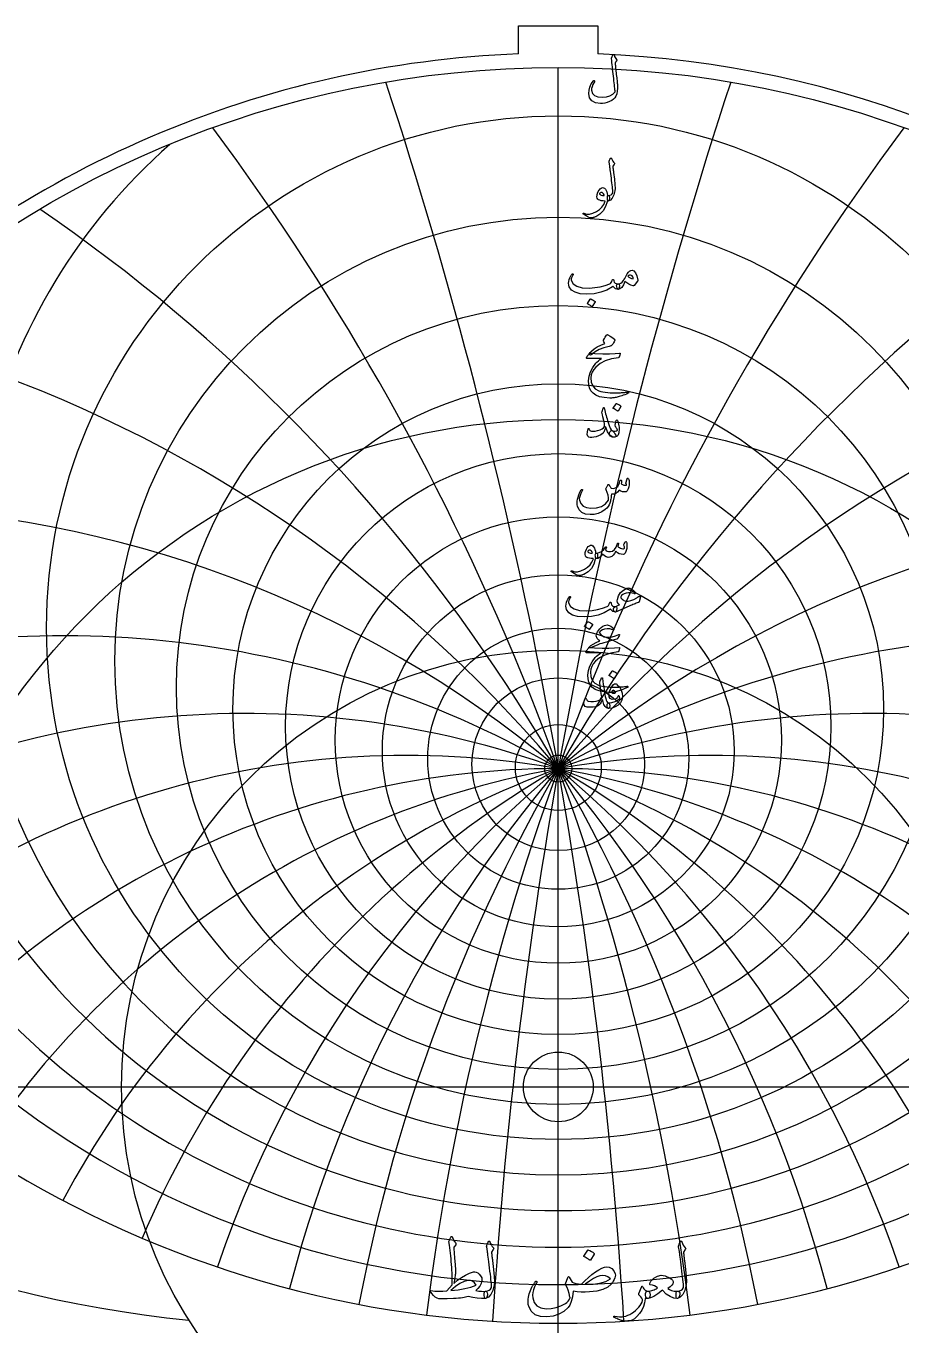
# Model space of a CAD drawing. Header units: millimetres. Extents: x -57 to 57, y -57 to 58.
# Drawn here: x -29.1 to 18.8, y -13.1 to 58.1 of the extents above; entities that cross this region are included whole.
import ezdxf

# ---------------------------------------------------------------- set-up
doc = ezdxf.new("R2010")
doc.units = ezdxf.units.MM
for name, color, linetype in [('CUT_INNER', 6, 'Continuous'), ('CUT_OUTER', 1, 'Continuous'), ('ENGRAVE', 7, 'Continuous'), ('ENGRAVE_FINE', 8, 'Continuous'), ('TEXT', 5, 'Continuous')]:
    doc.layers.add(name, color=color, linetype=linetype)

msp = doc.modelspace()

# ---------------------------------------------------------------- linework, layer by layer
at = {"layer": 'CUT_INNER'}
msp.add_circle((0, 0), 1.91, dxfattribs=at)
at = {"layer": 'CUT_OUTER'}
for points in [[(-2.17, 58.068), (2.17, 58.068), (2.17, 56.5382)], [(-2.17, 56.5382), (-2.17, 58.068)]]:
    msp.add_lwpolyline(points, dxfattribs=at)
for centre, radius, start, end in [((-0.0002, -0.0001), 56.5799, 134.296617, 87.801785), ((-0.0009, 0.0013), 56.5785, 92.197186, 134.297159)]:
    msp.add_arc(centre, radius, start, end, dxfattribs=at)
at = {"layer": 'ENGRAVE'}
for points in [[(0, -55.8), (0, 55.8)], [(-55.8, 0), (55.8, 0)]]:
    msp.add_lwpolyline(points, dxfattribs=at)
for centre, radius in [((0, 0), 55.8), ((0, 25.1356), 28.0102), ((0, 23.3226), 24.2791), ((0, 21.8615), 20.905), ((0, 20.6826), 17.8079), ((0, 0), 36.5261), ((0, 19.7354), 14.9266), ((0, 18.983), 12.2133), ((0, 18.3983), 9.6292), ((0, 17.9616), 7.1421), ((0, 0), 23.9096), ((0, 17.6589), 4.7243), ((0, 17.4808), 2.3512), ((0, 17.4221), 0.744)]:
    msp.add_circle(centre, radius, dxfattribs=at)
for centre, radius, start, end in [((0, 27.3982), 32.207, 131.307855, 48.692145), ((0, 30.2515), 37.0212, 158.307565, 21.692435), ((0, 33.9047), 42.6738, 177.166321, 2.833679), ((0, 38.6811), 49.5006, 192.562112, 347.437888), ((0, 45.106), 58.0405, 205.930897, 334.069103), ((0, -29.5782), 47.0003, 39, 141), ((0, -29.5782), 47.0003, 39, 141), ((-13.9156, 51.9338), 64.9994, 229.930345, 264.433471)]:
    msp.add_arc(centre, radius, start, end, dxfattribs=at)
at = {"layer": 'ENGRAVE_FINE'}
for centre, radius, start, end in [((-266.5519, -29.5782), 270.6639, 3.549067, 18.208032), ((-266.5519, -29.5782), 270.6639, 3.549067, 18.208032), ((266.5519, -29.5782), 270.6639, 161.791968, 176.450933), ((266.5519, -29.5782), 270.6639, 161.791968, 176.450933), ((-129.1322, -29.5782), 137.4197, 7.145895, 36.6736), ((-129.1322, -29.5782), 137.4197, 7.145895, 36.6736), ((129.1322, -29.5782), 137.4197, 143.3264, 172.854105), ((129.1322, -29.5782), 137.4197, 143.3264, 172.854105), ((-81.4069, -29.5782), 94.0006, 10.840654, 55.662821), ((-81.4069, -29.5782), 94.0006, 10.840654, 55.662821), ((81.4069, -29.5782), 94.0006, 124.337179, 169.159346), ((81.4069, -29.5782), 94.0006, 124.337179, 169.159346), ((-56.0128, -29.5782), 73.1195, 14.688568, 75.445741), ((-56.0128, -29.5782), 73.1195, 14.688568, 75.445741), ((56.0128, -29.5782), 73.1195, 104.554259, 165.311432), ((56.0128, -29.5782), 73.1195, 104.554259, 165.311432), ((-39.4379, -29.5782), 61.3545, 18.753071, 96.251491), ((-39.4379, -29.5782), 61.3545, 18.753071, 96.251491), ((39.4379, -29.5782), 61.3545, 83.748509, 161.246929), ((39.4379, -29.5782), 61.3545, 83.748509, 161.246929), ((-27.1356, -29.5782), 54.2713, 23.109812, 116.954145), ((-27.1356, -29.5782), 54.2713, 23.109812, 116.954145), ((27.1356, -29.5782), 54.2713, 63.045855, 156.890188), ((27.1356, -29.5782), 54.2713, 63.045855, 156.890188), ((-17.1067, -29.5782), 50.0167, 27.851987, 126.345474), ((-17.1067, -29.5782), 50.0167, 27.851987, 126.345474), ((17.1067, -29.5782), 50.0167, 53.654526, 152.148013), ((17.1067, -29.5782), 50.0167, 53.654526, 152.148013), ((-8.2874, -29.5782), 47.7253, 33.097661, 134.238363), ((-8.2874, -29.5782), 47.7253, 33.097661, 134.238363), ((8.2874, -29.5782), 47.7253, 45.761637, 146.902339), ((8.2874, -29.5782), 47.7253, 45.761637, 146.902339), ((0, 88.6225), 108.4546, 239.147014, 300.852986)]:
    msp.add_arc(centre, radius, start, end, dxfattribs=at)
at = {"layer": 'TEXT'}
for points in [[(2.9882, 56.4876), (2.9939, 56.4977), (3.0013, 56.5049), (3.0104, 56.5092), (3.0212, 56.5107), (3.0319, 56.5088), (3.041, 56.5033), (3.0484, 56.494), (3.0541, 56.481), (3.0849, 56.4053), (3.1177, 56.3399), (3.1525, 56.2848), (3.1894, 56.2401), (3.2004, 56.224), (3.2035, 56.2054), (3.1987, 56.1844), (3.1862, 56.1609), (3.1781, 56.1495), (3.1705, 56.1386), (3.1633, 56.1281), (3.1564, 56.118), (3.1501, 56.1085), (3.1441, 56.0998), (3.1385, 56.092), (3.1334, 56.085), (3.1247, 56.0722), (3.1185, 56.0569), (3.1148, 56.0392), (3.1136, 56.019), (3.1175, 55.962), (3.1226, 55.8998), (3.129, 55.8324), (3.1366, 55.7599), (3.1453, 55.6823), (3.1548, 55.5995), (3.1651, 55.5115), (3.1763, 55.4184), (3.1887, 55.3255), (3.1998, 55.2381), (3.2094, 55.1563), (3.2175, 55.0801), (3.2244, 55.0093), (3.2303, 54.9436), (3.2351, 54.8831), (3.2389, 54.8277), (3.2433, 54.6637), (3.2299, 54.5084), (3.1987, 54.3618), (3.1498, 54.2238), (3.1022, 54.1427), (3.0286, 54.0679), (2.929, 53.9992), (2.8034, 53.9367), (2.6672, 53.8849), (2.5394, 53.8484), (2.4197, 53.8272), (2.3083, 53.8212), (2.0295, 53.8596), (1.8298, 53.9647), (1.7094, 54.1368), (1.6682, 54.3756), (1.6826, 54.5536), (1.7292, 54.7279), (1.808, 54.8984), (1.919, 55.0653), (1.9274, 55.075), (1.9363, 55.081), (1.9456, 55.0832), (1.9553, 55.0818), (1.9656, 55.0779), (1.9734, 55.0727), (1.9788, 55.0663), (1.9817, 55.0587), (1.9837, 55.0473), (1.9833, 55.0364), (1.9804, 55.0259), (1.975, 55.0158), (1.8994, 54.8683), (1.8472, 54.7427), (1.8185, 54.639), (1.8134, 54.5571), (1.8684, 54.3807), (1.9874, 54.2576), (2.1704, 54.1877), (2.4173, 54.171), (2.6398, 54.1951), (2.8289, 54.251), (2.9846, 54.3387), (3.1069, 54.4581), (3.1044, 54.5157), (3.0999, 54.5831), (3.0936, 54.6601), (3.0855, 54.7468), (3.0753, 54.8435), (3.0628, 54.9502), (3.0481, 55.067), (3.0311, 55.194), (3.015, 55.325), (2.9997, 55.4539), (2.9853, 55.5807), (2.9716, 55.7055), (2.9591, 55.8282), (2.9477, 55.9489), (2.9376, 56.0675), (2.9287, 56.184), (2.9156, 56.2962), (2.9162, 56.309), (2.918, 56.3209), (2.9211, 56.3321), (2.9255, 56.3424)], [(2.7885, 50.6663), (2.8108, 50.7202), (2.8281, 50.7629), (2.8405, 50.7944), (2.8479, 50.8148), (2.8537, 50.8278), (2.8611, 50.8371), (2.8702, 50.8427), (2.8809, 50.8445), (2.8931, 50.8425), (2.9032, 50.8363), (2.9112, 50.826), (2.9172, 50.8115), (2.9446, 50.7408), (2.9774, 50.6771), (3.0156, 50.6203), (3.0591, 50.5706), (3.0713, 50.5547), (3.0748, 50.5368), (3.0696, 50.5168), (3.0558, 50.4947), (2.9832, 50.3924), (2.9882, 50.3466), (2.9931, 50.3017), (2.9981, 50.2575), (3.003, 50.2142), (3.008, 50.1717), (3.0129, 50.1301), (3.0179, 50.0892), (3.0228, 50.0492), (3.0684, 49.6788), (3.0962, 49.3892), (3.1063, 49.1805), (3.0987, 49.0526), (3.0364, 48.8206), (2.9551, 48.6492), (2.8549, 48.5384), (2.7357, 48.4883), (2.7324, 48.4883), (2.7291, 48.4883), (2.7258, 48.4883), (2.7225, 48.4883), (2.7029, 48.5069), (2.6903, 48.5494), (2.6848, 48.6158), (2.6862, 48.7061), (2.6893, 48.7395), (2.6986, 48.7639), (2.714, 48.7791), (2.7357, 48.7853), (2.8194, 48.802), (2.8891, 48.8324), (2.9448, 48.8763), (2.9865, 48.9338), (2.9837, 49.0029), (2.9787, 49.0815), (2.9713, 49.1696), (2.9617, 49.2671), (2.9501, 49.3738), (2.9366, 49.4891), (2.9212, 49.613), (2.904, 49.7456), (2.8881, 49.876), (2.8735, 49.9931), (2.8601, 50.0971), (2.8479, 50.1878), (2.8374, 50.2654), (2.8289, 50.3297), (2.8225, 50.3809), (2.8182, 50.4188), (2.7852, 50.6069), (2.7842, 50.6255), (2.7844, 50.6416), (2.7858, 50.6552), (2.7885, 50.6663)], [(2.6697, 48.452), (2.5924, 48.1804), (2.4626, 47.9529), (2.2805, 47.7695), (2.046, 47.6303), (2.0132, 47.6162), (1.9808, 47.6035), (1.9489, 47.5923), (1.9173, 47.5825), (1.8864, 47.5743), (1.8563, 47.568), (1.827, 47.5636), (1.7985, 47.561), (1.7276, 47.5711), (1.6335, 47.6081), (1.5164, 47.6718), (1.3761, 47.7623), (1.361, 47.7753), (1.3522, 47.7879), (1.3495, 47.8001), (1.353, 47.8118), (1.3608, 47.8209), (1.3712, 47.825), (1.3839, 47.8242), (1.3992, 47.8184), (1.545, 47.7712), (1.7086, 47.7714), (1.8899, 47.819), (2.0889, 47.9141), (2.2514, 48.0245), (2.3859, 48.1542), (2.4923, 48.3033), (2.5707, 48.4718), (2.5701, 48.4778), (2.5682, 48.4826), (2.5651, 48.4861), (2.5608, 48.4883), (2.4472, 48.4949), (2.3504, 48.5081), (2.2706, 48.5279), (2.2077, 48.5543), (2.159, 48.5952), (2.1285, 48.6517), (2.1161, 48.7239), (2.1219, 48.8117), (2.1238, 48.8234), (2.126, 48.8352), (2.1287, 48.8473), (2.1318, 48.8596), (2.1353, 48.8723), (2.1392, 48.8856), (2.1436, 48.8995), (2.1483, 48.914), (2.1871, 49.0083), (2.2341, 49.0865), (2.2894, 49.1485), (2.3529, 49.1945), (2.4179, 49.2197), (2.4775, 49.2193), (2.5317, 49.1933), (2.5806, 49.1417), (2.6233, 49.07), (2.6557, 48.9866), (2.6777, 48.8918), (2.6895, 48.7853), (2.696, 48.7854), (2.7023, 48.7857), (2.7084, 48.7863), (2.7142, 48.787), (2.7201, 48.7877), (2.7262, 48.7882), (2.7325, 48.7885), (2.739, 48.7886), (2.7613, 48.7839), (2.7786, 48.7697), (2.791, 48.7459), (2.7984, 48.7127), (2.8015, 48.6762), (2.8009, 48.6393), (2.7965, 48.602), (2.7885, 48.5642), (2.778, 48.531), (2.7662, 48.5073), (2.7532, 48.4931), (2.739, 48.4883), (2.6763, 48.4883), (2.6759, 48.4823), (2.6746, 48.4743), (2.6726, 48.4642), (2.6697, 48.452)], [(2.5113, 48.8216), (2.4767, 48.8821), (2.4387, 48.9248), (2.3975, 48.9497), (2.3529, 48.9569), (2.3263, 48.9499), (2.3026, 48.9388), (2.2817, 48.9235), (2.2638, 48.9041), (2.258, 48.8938), (2.2572, 48.8827), (2.2613, 48.8707), (2.2704, 48.8579), (2.3044, 48.828), (2.3537, 48.8076), (2.4183, 48.7967), (2.4981, 48.7952), (2.5064, 48.7969), (2.5113, 48.8018), (2.513, 48.8101), (2.5113, 48.8216)], [(0.7524, 44.4914), (0.7642, 44.5041), (0.7763, 44.5095), (0.7889, 44.5074), (0.8019, 44.498), (0.8118, 44.4856), (0.8151, 44.4716), (0.8118, 44.4559), (0.8019, 44.4386), (0.7516, 44.3606), (0.7194, 44.2884), (0.7054, 44.222), (0.7095, 44.1614), (0.8128, 43.9621), (1.0139, 43.8231), (1.3128, 43.7443), (1.7094, 43.7258), (2.0037, 43.7474), (2.2861, 43.7926), (2.5565, 43.8613), (2.8149, 43.9535), (2.8605, 43.9805), (2.8982, 44.0219), (2.9281, 44.0778), (2.9502, 44.1482), (2.9576, 44.1682), (2.97, 44.182), (2.9873, 44.1896), (3.0096, 44.1911), (3.0255, 44.1842), (3.0368, 44.1704), (3.0436, 44.1496), (3.0459, 44.1218), (3.0614, 44.0529), (3.1045, 44.0013), (3.1752, 43.9671), (3.2736, 43.9502), (3.3091, 43.9423), (3.333, 43.9221), (3.3454, 43.8895), (3.3462, 43.8446), (3.3342, 43.7608), (3.3181, 43.701), (3.2979, 43.6651), (3.2736, 43.6532), (3.2012, 43.6626), (3.1325, 43.6911), (3.0676, 43.7385), (3.0063, 43.805), (3.0011, 43.8076), (2.9923, 43.8058), (2.9797, 43.7994), (2.9634, 43.7885), (2.6557, 43.6152), (2.3199, 43.4915), (1.9561, 43.4172), (1.5642, 43.3925), (1.202, 43.4172), (0.9207, 43.4915), (0.7202, 43.6152), (0.6006, 43.7885), (0.5734, 43.8852), (0.5643, 43.984), (0.5734, 44.0848), (0.6006, 44.1878), (0.6373, 44.2835), (0.6749, 44.366), (0.7132, 44.4353), (0.7524, 44.4914)], [(4.0392, 44.7026), (4.1425, 44.6658), (4.2281, 44.5623), (4.296, 44.3919), (4.3461, 44.1548), (4.348, 44.1376), (4.3469, 44.1226), (4.343, 44.1096), (4.3362, 44.0987), (4.1547, 43.871), (4.1421, 43.8571), (4.1275, 43.8487), (4.1108, 43.8456), (4.092, 43.8479), (3.9687, 43.8899), (3.8527, 43.9436), (3.7443, 44.0087), (3.6432, 44.0855), (3.5617, 43.8963), (3.4724, 43.7612), (3.3753, 43.6802), (3.2703, 43.6532), (3.2585, 43.6575), (3.2464, 43.6705), (3.2338, 43.6921), (3.2208, 43.7225), (3.2008, 43.7975), (3.1936, 43.8578), (3.1991, 43.9031), (3.2175, 43.9337), (3.2282, 43.9409), (3.2406, 43.946), (3.2546, 43.9491), (3.2703, 43.9502), (3.3454, 43.9629), (3.4188, 43.998), (3.4906, 44.0553), (3.5607, 44.135), (3.5914, 44.1812), (3.6374, 44.2571), (3.6987, 44.3627), (3.7752, 44.498), (3.835, 44.5875), (3.8989, 44.6514), (3.967, 44.6898), (4.0392, 44.7026)], [(3.8016, 44.3792), (3.8635, 44.3276), (3.9336, 44.2851), (4.012, 44.2517), (4.0986, 44.2274), (4.0939, 44.2923), (4.0763, 44.3453), (4.046, 44.3864), (4.0029, 44.4155), (3.9532, 44.4305), (3.9031, 44.4295), (3.8525, 44.4124), (3.8016, 44.3792)], [(1.7523, 43.1219), (1.7564, 43.126), (1.7622, 43.1285), (1.7696, 43.1293), (1.7787, 43.1285), (1.8428, 43.1025), (1.9033, 43.0707), (1.96, 43.0332), (2.013, 42.9899), (2.0182, 42.9833), (2.0204, 42.9767), (2.0198, 42.9701), (2.0163, 42.9635), (1.8612, 42.7127), (1.8554, 42.7067), (1.848, 42.7052), (1.8389, 42.7083), (1.8282, 42.716), (1.8189, 42.7226), (1.8043, 42.7325), (1.7843, 42.7457), (1.7589, 42.7622), (1.7278, 42.782), (1.6904, 42.8051), (1.6469, 42.8315), (1.5972, 42.8612), (1.5906, 42.8661), (1.5873, 42.8711), (1.5873, 42.876), (1.5906, 42.881)], [(2.7852, 40.5288), (2.4969, 40.4535), (2.2424, 40.3563), (2.0217, 40.2373), (1.8348, 40.0965), (1.8061, 40.0748), (1.7795, 40.0626), (1.755, 40.06), (1.7325, 40.0668), (1.7063, 40.0979), (1.7102, 40.1418), (1.7443, 40.1986), (1.8084, 40.2681), (1.96, 40.3939), (2.1343, 40.5073), (2.3312, 40.6084), (2.5509, 40.6971), (2.4882, 40.7895), (2.4764, 40.8126), (2.4709, 40.8357), (2.4715, 40.8588), (2.4783, 40.8819), (2.5226, 40.9699), (2.5633, 41.0427), (2.6002, 41.1003), (2.6334, 41.1426), (2.6546, 41.1626), (2.6755, 41.1731), (2.6959, 41.1741), (2.7159, 41.1657), (2.832, 41.1001), (2.9296, 41.0386), (3.0086, 40.9813), (3.069, 40.9281), (3.0808, 40.9109), (3.0863, 40.8893), (3.0857, 40.8631), (3.0789, 40.8324), (3.0577, 40.7843), (3.0236, 40.7259), (2.9768, 40.6573), (2.9172, 40.5783), (2.9015, 40.5665), (2.8743, 40.5543), (2.8355, 40.5418), (2.7852, 40.5288)], [(2.0064, 40.146), (2.4298, 40.1311), (2.7959, 40.1295), (3.1047, 40.141), (3.3561, 40.1658), (3.3638, 40.1667), (3.3705, 40.1662), (3.3762, 40.1642), (3.3808, 40.1608), (3.3843, 40.1562), (3.3862, 40.1505), (3.3867, 40.1438), (3.3858, 40.1361), (3.3793, 40.106), (3.373, 40.0783), (3.3669, 40.0532), (3.361, 40.0305), (3.3554, 40.0103), (3.3499, 39.9925), (3.3447, 39.9773), (3.3396, 39.9645), (3.3289, 39.944), (3.3165, 39.929), (3.3025, 39.9193), (3.2868, 39.915), (2.9056, 39.8459), (2.574, 39.7376), (2.2919, 39.5901), (2.0592, 39.4035), (1.9416, 39.2692), (1.8563, 39.1271), (1.803, 38.9771), (1.782, 38.8194), (1.8022, 38.5717), (1.8826, 38.3697), (2.0233, 38.2136), (2.2242, 38.1033), (2.3284, 38.0699), (2.4428, 38.0422), (2.5676, 38.0204), (2.7027, 38.0043), (2.8479, 37.9937), (3.003, 37.9886), (3.168, 37.9888), (3.3429, 37.9944), (3.4051, 37.9979), (3.4662, 38.0018), (3.5264, 38.0061), (3.5854, 38.0109), (3.6431, 38.016), (3.6989, 38.0216), (3.7528, 38.0276), (3.8049, 38.034), (3.8208, 38.0348), (3.8321, 38.0307), (3.8389, 38.0216), (3.8412, 38.0076), (3.84, 37.9913), (3.8362, 37.9787), (3.8301, 37.9698), (3.8214, 37.9647), (3.7282, 37.9253), (3.6399, 37.8896), (3.5566, 37.8576), (3.4782, 37.8294), (3.405, 37.8046), (3.3371, 37.7832), (3.2746, 37.765), (3.2175, 37.7502), (3.1638, 37.7392), (3.1115, 37.7295), (3.0606, 37.7211), (3.0112, 37.7139), (2.9631, 37.7083), (2.916, 37.7048), (2.8699, 37.7033), (2.8248, 37.704), (2.5171, 37.7279), (2.2605, 37.7799), (2.0551, 37.8599), (1.9008, 37.968), (1.7876, 38.1031), (1.7086, 38.2608), (1.6638, 38.4413), (1.6533, 38.6445), (1.6857, 38.8965), (1.763, 39.1411), (1.8853, 39.3783), (2.0526, 39.6081), (2.118, 39.6776), (2.192, 39.7442), (2.2747, 39.8079), (2.3661, 39.8688), (1.5675, 39.8754), (1.5483, 39.8836), (1.5403, 39.8985), (1.5434, 39.9199), (1.5576, 39.948), (1.5844, 39.9888), (1.6088, 40.0255), (1.6306, 40.0581), (1.65, 40.0866), (1.6669, 40.1107), (1.6814, 40.1303), (1.6933, 40.1453), (1.7028, 40.1559), (1.7243, 40.1577), (1.782, 40.1567), (1.8761, 40.1528), (2.0064, 40.146)], [(2.5294, 37.1128), (2.5484, 37.0262), (2.569, 36.9383), (2.5913, 36.8489), (2.6152, 36.758), (2.6408, 36.6653), (2.6681, 36.5703), (2.6969, 36.4731), (2.7275, 36.3736), (2.7891, 36.1945), (2.8454, 36.0601), (2.8964, 35.9701), (2.9419, 35.9248), (2.9818, 35.8977), (3.022, 35.8596), (3.0626, 35.8103), (3.1037, 35.7499), (3.1424, 35.675), (3.1532, 35.6187), (3.1358, 35.5809), (3.0904, 35.5618), (2.9438, 35.5766), (2.8141, 35.674), (2.7013, 35.8538), (2.6053, 36.1162), (2.6033, 36.1205), (2.6004, 36.1236), (2.5967, 36.1254), (2.5922, 36.1261), (2.5888, 36.1254), (2.5856, 36.1236), (2.5823, 36.1205), (2.5789, 36.1162), (2.5697, 36.0737), (2.5583, 36.0287), (2.5449, 35.9813), (2.5294, 35.9314), (2.5125, 35.8841), (2.4948, 35.8447), (2.4762, 35.8132), (2.4569, 35.7895), (2.3871, 35.7286), (2.3001, 35.6748), (2.1957, 35.628), (2.0741, 35.5882), (1.9503, 35.5587), (1.8431, 35.5461), (1.7523, 35.5504), (1.6781, 35.5717), (1.6145, 35.6249), (1.5857, 35.7185), (1.5914, 35.8526), (1.6319, 36.0271), (1.6358, 36.0328), (1.6409, 36.037), (1.6473, 36.0394), (1.655, 36.0403), (1.664, 36.0392), (1.6715, 36.0361), (1.6772, 36.031), (1.6814, 36.0238), (1.697, 35.9873), (1.7144, 35.9569), (1.7333, 35.9328), (1.754, 35.9149), (1.8183, 35.8909), (1.9058, 35.8852), (2.0163, 35.8975), (2.15, 35.9281), (2.2925, 35.9739), (2.4032, 36.0254), (2.4822, 36.0828), (2.5294, 36.1459), (2.5373, 36.2098), (2.5245, 36.3191), (2.4911, 36.4738), (2.4371, 36.6739), (2.4111, 36.7793), (2.3958, 36.8644), (2.3913, 36.9294), (2.3975, 36.9742), (2.4602, 37.1524), (2.467, 37.1711), (2.4742, 37.1845), (2.4818, 37.1926), (2.4898, 37.1953), (2.4997, 37.1901), (2.5096, 37.1746), (2.5195, 37.1489), (2.5294, 37.1128)], [(3.1663, 37.3966), (3.1705, 37.4007), (3.1762, 37.4032), (3.1837, 37.404), (3.1927, 37.4032), (3.2569, 37.3772), (3.3173, 37.3454), (3.374, 37.3079), (3.427, 37.2646), (3.4322, 37.258), (3.4345, 37.2514), (3.4339, 37.2448), (3.4303, 37.2382), (3.2752, 36.9874), (3.2695, 36.9814), (3.262, 36.9799), (3.253, 36.983), (3.2422, 36.9907), (3.233, 36.9973), (3.2183, 37.0072), (3.1983, 37.0204), (3.173, 37.0369), (3.1418, 37.0567), (3.1045, 37.0798), (3.061, 37.1062), (3.0112, 37.1359), (3.0046, 37.1408), (3.0013, 37.1458), (3.0013, 37.1507), (3.0046, 37.1557)], [(3.196, 36.0469), (3.1767, 36.0792), (3.1581, 36.1071), (3.1404, 36.1304), (3.1235, 36.1492), (3.1113, 36.1653), (3.1045, 36.1838), (3.103, 36.2049), (3.1069, 36.2284), (3.1762, 36.4792), (3.1859, 36.501), (3.1985, 36.5072), (3.214, 36.4977), (3.2323, 36.4726), (3.26, 36.4191), (3.2835, 36.3546), (3.3029, 36.2789), (3.3182, 36.1921), (3.327, 36.1087), (3.3305, 36.0271), (3.3287, 35.947), (3.3214, 35.8687), (3.3097, 35.8004), (3.2942, 35.7408), (3.275, 35.6898), (3.2521, 35.6476), (3.2239, 35.6162), (3.1853, 35.5915), (3.1364, 35.5733), (3.0772, 35.5618), (3.0166, 35.5595), (2.9601, 35.5692), (2.9077, 35.5908), (2.8594, 35.6245), (2.8221, 35.6672), (2.8025, 35.716), (2.8007, 35.7711), (2.8165, 35.8324), (2.8419, 35.8825), (2.8718, 35.914), (2.9063, 35.927), (2.9452, 35.9215), (3.0352, 35.8998), (3.1136, 35.8975), (3.1804, 35.9147), (3.2356, 35.9512), (3.2369, 35.9609), (3.2307, 35.98), (3.2171, 36.0087), (3.196, 36.0469)], [(3.7653, 33.2807), (3.7711, 33.2952), (3.7785, 33.3055), (3.7876, 33.3117), (3.7983, 33.3137), (3.8121, 33.3121), (3.8239, 33.3071), (3.8336, 33.2989), (3.8412, 33.2873), (3.86, 33.2461), (3.8734, 33.1949), (3.8814, 33.1339), (3.8841, 33.0629), (3.8769, 32.947), (3.8552, 32.8369), (3.8191, 32.7325), (3.7686, 32.6339), (3.7513, 32.6102), (3.7323, 32.5919), (3.7117, 32.5789), (3.6894, 32.5712), (3.6088, 32.5661), (3.5219, 32.5803), (3.4289, 32.6139), (3.3297, 32.6669), (3.2462, 32.5525), (3.1474, 32.4764), (3.0333, 32.4386), (2.904, 32.4392), (2.8998, 32.3696), (2.8937, 32.3027), (2.8857, 32.2384), (2.8759, 32.1769), (2.8643, 32.1176), (2.8508, 32.0601), (2.8354, 32.0046), (2.8182, 31.9508), (2.7782, 31.8539), (2.7241, 31.7644), (2.6561, 31.6823), (2.574, 31.6076), (2.382, 31.4798), (2.1788, 31.3898), (1.9645, 31.3379), (1.7391, 31.3238), (1.4852, 31.3583), (1.2845, 31.4484), (1.1371, 31.5942), (1.0428, 31.7957), (1.03, 31.8683), (1.028, 31.9541), (1.0366, 32.0531), (1.056, 32.1653), (1.0871, 32.2883), (1.1311, 32.4161), (1.1878, 32.549), (1.2573, 32.6867), (1.2629, 32.6954), (1.2697, 32.7016), (1.2777, 32.7053), (1.287, 32.7065), (1.2963, 32.7057), (1.3043, 32.7032), (1.3111, 32.6991), (1.3167, 32.6933), (1.3204, 32.6849), (1.3217, 32.676), (1.3204, 32.6667), (1.3167, 32.657), (1.2284, 32.4737), (1.1715, 32.3229), (1.1459, 32.2047), (1.1517, 32.1191), (1.235, 31.9304), (1.3662, 31.7933), (1.5452, 31.7077), (1.7721, 31.6736), (2.0893, 31.6938), (2.3579, 31.7743), (2.5777, 31.9149), (2.7489, 32.1158), (2.7483, 32.2482), (2.7266, 32.3881), (2.6839, 32.5353), (2.6202, 32.69), (2.6122, 32.7057), (2.6078, 32.7197), (2.6072, 32.7321), (2.6103, 32.7428), (2.628, 32.7796), (2.6449, 32.8142), (2.661, 32.8465), (2.6763, 32.8765), (2.6907, 32.9038), (2.7043, 32.928), (2.7171, 32.9492), (2.7291, 32.9672), (2.7359, 32.9749), (2.7431, 32.978), (2.7508, 32.9765), (2.7588, 32.9705), (2.7629, 32.966), (2.7687, 32.959), (2.7761, 32.9495), (2.7852, 32.9375), (2.7955, 32.9231), (2.8066, 32.9062), (2.8186, 32.8868), (2.8314, 32.8649), (2.8574, 32.8229), (2.8792, 32.7923), (2.897, 32.7734), (2.9106, 32.7659), (2.9964, 32.7587), (3.0822, 32.7734), (3.168, 32.8099), (3.2538, 32.8682), (3.2849, 32.907), (3.3157, 32.9705), (3.346, 33.0588), (3.3759, 33.1718), (3.3788, 33.1826), (3.3841, 33.1916), (3.392, 33.1991), (3.4023, 33.2048), (3.412, 33.2085), (3.4213, 33.2098), (3.4301, 33.2085), (3.4386, 33.2048), (3.4512, 33.1842), (3.4559, 33.1454), (3.4528, 33.0885), (3.4419, 33.0134), (3.5085, 32.9726), (3.5797, 32.9458), (3.6554, 32.933), (3.7356, 32.9342), (3.7346, 32.9584), (3.7315, 32.978), (3.7263, 32.993), (3.7191, 33.0035), (3.7108, 33.0134), (3.7059, 33.0233), (3.7043, 33.0332), (3.7059, 33.0431)], [(2.0213, 28.8778), (1.9439, 28.6061), (1.8142, 28.3786), (1.6321, 28.1953), (1.3976, 28.0561), (1.3648, 28.0419), (1.3324, 28.0292), (1.3004, 28.018), (1.2689, 28.0082), (1.2379, 28.0001), (1.2078, 27.9938), (1.1785, 27.9893), (1.1501, 27.9868), (1.0791, 27.9969), (0.9851, 28.0338), (0.8679, 28.0975), (0.7277, 28.1881), (0.7126, 28.201), (0.7037, 28.2136), (0.701, 28.2258), (0.7046, 28.2376), (0.7124, 28.2466), (0.7227, 28.2508), (0.7355, 28.2499), (0.7508, 28.2442), (0.8966, 28.1969), (1.0601, 28.1971), (1.2414, 28.2448), (1.4405, 28.3399), (1.603, 28.4502), (1.7374, 28.5799), (1.8439, 28.729), (1.9223, 28.8976), (1.9216, 28.9035), (1.9198, 28.9083), (1.9167, 28.9118), (1.9123, 28.9141), (1.7987, 28.9207), (1.702, 28.9339), (1.6222, 28.9537), (1.5593, 28.9801), (1.5106, 29.0209), (1.4801, 29.0774), (1.4677, 29.1496), (1.4735, 29.2375), (1.4753, 29.2491), (1.4776, 29.261), (1.4803, 29.273), (1.4834, 29.2853), (1.4869, 29.298), (1.4908, 29.3113), (1.4951, 29.3252), (1.4999, 29.3398), (1.5386, 29.434), (1.5857, 29.5122), (1.6409, 29.5743), (1.7045, 29.6203), (1.7694, 29.6454), (1.829, 29.645), (1.8833, 29.619), (1.9322, 29.5675), (1.9748, 29.4957), (2.0072, 29.4124), (2.0293, 29.3175), (2.0411, 29.2111), (2.0475, 29.2112), (2.0538, 29.2115), (2.0599, 29.212), (2.0658, 29.2127), (2.0717, 29.2134), (2.0778, 29.2139), (2.0841, 29.2143), (2.0906, 29.2144), (2.1128, 29.2096), (2.1301, 29.1954), (2.1425, 29.1717), (2.15, 29.1385), (2.153, 29.1019), (2.1524, 29.065), (2.1481, 29.0277), (2.1401, 28.99), (2.1295, 28.9567), (2.1178, 28.933), (2.1048, 28.9188), (2.0906, 28.9141), (2.0278, 28.9141), (2.0274, 28.9081), (2.0262, 28.9), (2.0241, 28.8899), (2.0213, 28.8778)], [(1.8629, 29.2474), (1.8282, 29.3078), (1.7903, 29.3505), (1.749, 29.3754), (1.7045, 29.3827), (1.6778, 29.3756), (1.6541, 29.3645), (1.6333, 29.3492), (1.6154, 29.3299), (1.6096, 29.3195), (1.6088, 29.3084), (1.6129, 29.2964), (1.622, 29.2837), (1.656, 29.2537), (1.7053, 29.2333), (1.7698, 29.2224), (1.8497, 29.221), (1.8579, 29.2226), (1.8629, 29.2276), (1.8645, 29.2358), (1.8629, 29.2474)], [(3.6877, 29.8546), (3.695, 29.8595), (3.7034, 29.8579), (3.7131, 29.8496), (3.7241, 29.8348), (3.7358, 29.8096), (3.7447, 29.7737), (3.7507, 29.7271), (3.7538, 29.6698), (3.7548, 29.6046), (3.7513, 29.5411), (3.7432, 29.4792), (3.7306, 29.419), (3.6939, 29.3018), (3.6531, 29.2177), (3.6081, 29.1665), (3.5591, 29.1484), (3.4429, 29.1552), (3.3355, 29.1855), (3.2367, 29.2393), (3.1465, 29.3167), (3.0847, 29.1948), (3.0112, 29.0997), (2.9263, 29.0314), (2.8297, 28.99), (2.7285, 28.9809), (2.626, 29.0065), (2.5222, 29.0667), (2.4173, 29.1616), (2.3323, 29.0533), (2.2489, 28.9759), (2.1673, 28.9295), (2.0873, 28.9141), (2.0712, 28.9231), (2.0559, 28.9504), (2.0415, 28.9957), (2.0278, 29.0593), (2.0229, 29.122), (2.0312, 29.1682), (2.0526, 29.1979), (2.0873, 29.2111), (2.2395, 29.2455), (2.3727, 29.3125), (2.487, 29.4121), (2.5823, 29.5444), (2.5874, 29.5516), (2.593, 29.5567), (2.599, 29.5598), (2.6054, 29.5609), (2.6132, 29.56), (2.6202, 29.5576), (2.6264, 29.5534), (2.6318, 29.5477), (2.6348, 29.5299), (2.6276, 29.4998), (2.6101, 29.4573), (2.5823, 29.4025), (2.6188, 29.3602), (2.6755, 29.329), (2.7524, 29.309), (2.8495, 29.3002), (2.9706, 29.3255), (3.0764, 29.4082), (3.167, 29.5483), (3.2423, 29.7457), (3.246, 29.7558), (3.2505, 29.763), (3.2559, 29.7673), (3.262, 29.7688), (3.2713, 29.7679), (3.2794, 29.7655), (3.2862, 29.7613), (3.2917, 29.7556), (3.2959, 29.7473), (3.2984, 29.7391), (3.2992, 29.7308), (3.2984, 29.7226), (3.2653, 29.584), (3.3039, 29.5497), (3.3503, 29.5196), (3.4046, 29.4936), (3.4666, 29.4718), (3.5271, 29.4575), (3.5731, 29.4544), (3.6046, 29.4625), (3.6217, 29.4817), (3.6273, 29.5109), (3.6242, 29.5526), (3.6125, 29.6066), (3.592, 29.6731), (3.5956, 29.6918), (3.6127, 29.7283), (3.6434, 29.7826), (3.6877, 29.8546)], [(4.4913, 26.8186), (4.4253, 26.5546), (4.4179, 26.5418), (4.4055, 26.5298), (4.3882, 26.5187), (4.3659, 26.5084), (4.3165, 26.491), (4.264, 26.4717), (4.2084, 26.4505), (4.1497, 26.4275), (4.088, 26.4029), (4.0231, 26.3768), (3.9552, 26.3493), (3.8841, 26.3203), (3.1251, 25.9903), (3.0904, 25.9979), (3.0624, 26.0208), (3.041, 26.059), (3.0261, 26.1124), (3.0236, 26.1691), (3.0393, 26.2172), (3.0731, 26.2566), (3.1251, 26.2873), (3.1316, 26.2903), (3.1445, 26.2959), (3.1638, 26.3043), (3.1894, 26.3153), (3.2213, 26.3288), (3.2592, 26.3446), (3.303, 26.3627), (3.3528, 26.383), (3.2887, 26.4488), (3.248, 26.5208), (3.2309, 26.5989), (3.2373, 26.6833), (3.3008, 26.884), (3.4089, 27.0537), (3.5615, 27.1925), (3.7587, 27.3004), (3.8018, 27.3105), (3.8519, 27.3078), (3.9091, 27.2923), (3.9732, 27.2641), (4.0398, 27.2255), (4.1011, 27.1824), (4.157, 27.1348), (4.2075, 27.0826), (4.2217, 27.0634), (4.2281, 27.0455), (4.2267, 27.0288), (4.2174, 27.0133), (4.2034, 27.0013), (4.1877, 26.9951), (4.1704, 26.9947), (4.1514, 27.0001), (4.0526, 27.0312), (3.9476, 27.0455), (3.8365, 27.0428), (3.7191, 27.0232), (3.6129, 26.9914), (3.5285, 26.9489), (3.466, 26.8957), (3.4254, 26.8318), (3.4213, 26.8033), (3.432, 26.7707), (3.4576, 26.734), (3.498, 26.6932), (3.5442, 26.6561), (3.5904, 26.6272), (3.6366, 26.6066), (3.6828, 26.5942), (3.8212, 26.5907), (3.9691, 26.6198), (4.1264, 26.6814), (4.2933, 26.7757), (4.3112, 26.787), (4.3288, 26.798), (4.3459, 26.8085), (4.3626, 26.8186), (4.3787, 26.8281), (4.394, 26.8367), (4.4084, 26.8446), (4.422, 26.8516), (4.4597, 26.8693), (4.4839, 26.8697), (4.4944, 26.8528), (4.4913, 26.8186)], [(0.6072, 26.8285), (0.619, 26.8413), (0.6311, 26.8466), (0.6437, 26.8446), (0.6567, 26.8351), (0.6666, 26.8227), (0.6699, 26.8087), (0.6666, 26.793), (0.6567, 26.7757), (0.6064, 26.6977), (0.5742, 26.6255), (0.5602, 26.5591), (0.5643, 26.4985), (0.6676, 26.2992), (0.8687, 26.1602), (1.1676, 26.0814), (1.5642, 26.0629), (1.8585, 26.0845), (2.1409, 26.1297), (2.4113, 26.1984), (2.6697, 26.2906), (2.7153, 26.3176), (2.753, 26.3591), (2.7829, 26.415), (2.805, 26.4853), (2.8124, 26.5053), (2.8248, 26.5191), (2.8421, 26.5267), (2.8644, 26.5282), (2.8803, 26.5214), (2.8916, 26.5076), (2.8984, 26.4867), (2.9007, 26.4589), (2.9162, 26.39), (2.9593, 26.3384), (3.03, 26.3042), (3.1284, 26.2873), (3.1639, 26.2794), (3.1878, 26.2592), (3.2002, 26.2266), (3.201, 26.1817), (3.189, 26.0979), (3.1729, 26.0381), (3.1527, 26.0022), (3.1284, 25.9903), (3.056, 25.9998), (2.9873, 26.0282), (2.9224, 26.0757), (2.8611, 26.1421), (2.8559, 26.1448), (2.8471, 26.1429), (2.8345, 26.1365), (2.8182, 26.1256), (2.5105, 25.9523), (2.1747, 25.8286), (1.8109, 25.7543), (1.419, 25.7296), (1.0568, 25.7543), (0.7755, 25.8286), (0.575, 25.9523), (0.4554, 26.1256), (0.4282, 26.2223), (0.4191, 26.3211), (0.4282, 26.422), (0.4554, 26.5249), (0.4921, 26.6206), (0.5297, 26.7031), (0.568, 26.7724), (0.6072, 26.8285)], [(1.6071, 25.459), (1.6112, 25.4631), (1.617, 25.4656), (1.6244, 25.4664), (1.6335, 25.4656), (1.6976, 25.4396), (1.7581, 25.4078), (1.8148, 25.3703), (1.8678, 25.327), (1.873, 25.3204), (1.8752, 25.3138), (1.8746, 25.3072), (1.8711, 25.3006), (1.716, 25.0498), (1.7102, 25.0438), (1.7028, 25.0424), (1.6937, 25.0455), (1.683, 25.0531), (1.6737, 25.0597), (1.6591, 25.0696), (1.6391, 25.0828), (1.6137, 25.0993), (1.5826, 25.1191), (1.5452, 25.1422), (1.5017, 25.1686), (1.452, 25.1983), (1.4454, 25.2032), (1.4421, 25.2082), (1.4421, 25.2131), (1.4454, 25.2181)], [(3.3479, 24.7614), (3.3505, 24.7381), (3.3355, 24.6946), (3.3027, 24.6309), (3.2521, 24.5469), (3.2414, 24.5333), (3.229, 24.5222), (3.215, 24.5135), (3.1993, 24.5073), (2.9882, 24.4492), (2.8, 24.3968), (2.6351, 24.3502), (2.4931, 24.3093), (2.3744, 24.2745), (2.2786, 24.2458), (2.2061, 24.2233), (2.1566, 24.207), (1.7573, 24.0288), (1.7292, 24.0268), (1.7078, 24.0305), (1.6929, 24.04), (1.6847, 24.0552), (1.6844, 24.0608), (1.6871, 24.0676), (1.6927, 24.0756), (1.7012, 24.0849), (1.7824, 24.1612), (1.9041, 24.2417), (2.0662, 24.3262), (2.2688, 24.4149), (2.2137, 24.4619), (2.1673, 24.5073), (2.1295, 24.551), (2.1005, 24.5931), (2.0825, 24.6391), (2.0782, 24.6946), (2.0875, 24.7596), (2.1104, 24.834), (2.1475, 24.9116), (2.1995, 24.9891), (2.2663, 25.0667), (2.3479, 25.1442), (2.4368, 25.2112), (2.522, 25.2572), (2.6035, 25.2822), (2.6813, 25.2861), (2.7866, 25.2649), (2.8817, 25.2209), (2.9665, 25.1543), (3.041, 25.065), (3.0476, 25.0539), (3.0509, 25.0436), (3.0509, 25.0341), (3.0476, 25.0254), (3.0403, 25.0174), (3.0319, 25.013), (3.0222, 25.0124), (3.0112, 25.0155), (2.9627, 25.031), (2.916, 25.0444), (2.8711, 25.0557), (2.8281, 25.065), (2.7872, 25.072), (2.7485, 25.0766), (2.7121, 25.0786), (2.678, 25.0782), (2.5358, 25.0615), (2.4164, 25.0213), (2.3197, 24.9576), (2.2457, 24.8703), (2.3244, 24.7666), (2.4123, 24.6896), (2.5092, 24.6395), (2.6153, 24.6162), (2.773, 24.6146), (2.9428, 24.6393), (3.1245, 24.6905), (3.3182, 24.768), (3.3262, 24.7701), (3.3338, 24.7697), (3.341, 24.7668), (3.3479, 24.7614)], [(1.9784, 24.0387), (2.4018, 24.0239), (2.7679, 24.0222), (3.0766, 24.0338), (3.3281, 24.0585), (3.3358, 24.0594), (3.3425, 24.0589), (3.3482, 24.057), (3.3528, 24.0536), (3.3562, 24.0489), (3.3582, 24.0433), (3.3587, 24.0366), (3.3578, 24.0288), (3.3513, 23.9987), (3.345, 23.9711), (3.3389, 23.9459), (3.333, 23.9232), (3.3273, 23.903), (3.3219, 23.8853), (3.3166, 23.87), (3.3115, 23.8572), (3.3008, 23.8368), (3.2885, 23.8217), (3.2744, 23.812), (3.2588, 23.8077), (2.8776, 23.7386), (2.546, 23.6303), (2.2638, 23.4829), (2.0312, 23.2962), (1.9136, 23.1619), (1.8282, 23.0198), (1.775, 22.8699), (1.754, 22.7121), (1.7742, 22.4644), (1.8546, 22.2625), (1.9953, 22.1064), (2.1962, 21.996), (2.3003, 21.9626), (2.4148, 21.935), (2.5396, 21.9131), (2.6746, 21.897), (2.8198, 21.8865), (2.9749, 21.8813), (3.1399, 21.8815), (3.3148, 21.8871), (3.377, 21.8906), (3.4382, 21.8945), (3.4983, 21.8989), (3.5574, 21.9036), (3.615, 21.9088), (3.6708, 21.9143), (3.7248, 21.9203), (3.7768, 21.9267), (3.7927, 21.9275), (3.8041, 21.9234), (3.8109, 21.9143), (3.8132, 21.9003), (3.8119, 21.884), (3.8082, 21.8714), (3.802, 21.8626), (3.7934, 21.8574), (3.7001, 21.818), (3.6118, 21.7823), (3.5285, 21.7504), (3.4501, 21.7221), (3.3769, 21.6974), (3.3091, 21.6759), (3.2466, 21.6578), (3.1894, 21.6429), (3.1357, 21.632), (3.0834, 21.6223), (3.0326, 21.6138), (2.9832, 21.6066), (2.935, 21.601), (2.8879, 21.5975), (2.8418, 21.5961), (2.7968, 21.5967), (2.489, 21.6206), (2.2325, 21.6726), (2.027, 21.7526), (1.8728, 21.8607), (1.7595, 21.9958), (1.6805, 22.1536), (1.6358, 22.3341), (1.6253, 22.5372), (1.6576, 22.7893), (1.735, 23.0339), (1.8573, 23.2711), (2.0246, 23.5008), (2.0899, 23.5703), (2.164, 23.6369), (2.2467, 23.7007), (2.338, 23.7615), (1.5395, 23.7681), (1.5203, 23.7764), (1.5122, 23.7912), (1.5153, 23.8127), (1.5296, 23.8407), (1.5564, 23.8816), (1.5807, 23.9183), (1.6026, 23.9509), (1.622, 23.9793), (1.6389, 24.0034), (1.6533, 24.023), (1.6653, 24.0381), (1.6748, 24.0486), (1.6962, 24.0505), (1.754, 24.0494), (1.848, 24.0455), (1.9784, 24.0387)], [(2.9502, 22.7646), (2.9543, 22.7688), (2.9601, 22.7712), (2.9675, 22.7721), (2.9766, 22.7712), (3.0407, 22.7453), (3.1012, 22.7135), (3.1579, 22.676), (3.2109, 22.6326), (3.2161, 22.626), (3.2183, 22.6194), (3.2177, 22.6128), (3.2142, 22.6062), (3.0591, 22.3554), (3.0533, 22.3495), (3.0459, 22.348), (3.0368, 22.3511), (3.0261, 22.3587), (3.0168, 22.3653), (3.0022, 22.3752), (2.9822, 22.3884), (2.9568, 22.4049), (2.9257, 22.4247), (2.8883, 22.4478), (2.8448, 22.4742), (2.7951, 22.5039), (2.7885, 22.5089), (2.7852, 22.5138), (2.7852, 22.5188), (2.7885, 22.5237)], [(2.7456, 21.0156), (2.7695, 21.0041), (2.7885, 20.9859), (2.8025, 20.9612), (2.8116, 20.9298), (2.8176, 20.8911), (2.819, 20.8539), (2.8159, 20.8185), (2.8083, 20.7846), (2.797, 20.7558), (2.7827, 20.7351), (2.7656, 20.7228), (2.7456, 20.7186), (2.6468, 20.7461), (2.5649, 20.8152), (2.5, 20.9259), (2.4519, 21.0783), (2.4457, 21.1046), (2.4404, 21.1274), (2.4358, 21.1467), (2.4321, 21.1625), (2.4292, 21.1748), (2.4272, 21.1835), (2.4259, 21.1888), (2.4255, 21.1905), (2.4205, 21.2002), (2.4156, 21.2029), (2.4107, 21.1986), (2.4057, 21.1872), (2.3496, 21.0606), (2.2869, 20.9612), (2.2176, 20.889), (2.1417, 20.844), (2.0316, 20.8094), (1.9025, 20.7879), (1.7544, 20.7797), (1.5873, 20.7846), (1.4757, 20.8191), (1.4149, 20.9026), (1.4048, 21.0352), (1.4454, 21.2169), (1.4547, 21.2388), (1.466, 21.2549), (1.4794, 21.2652), (1.4949, 21.2697), (1.5102, 21.2683), (1.523, 21.2607), (1.5333, 21.2469), (1.5411, 21.2268), (1.5578, 21.1842), (1.5782, 21.1518), (1.6024, 21.1297), (1.6302, 21.1179), (1.7863, 21.094), (1.9346, 21.0915), (2.0751, 21.1105), (2.2077, 21.1509), (2.2652, 21.1811), (2.3125, 21.2219), (2.3494, 21.2735), (2.376, 21.3357), (2.3744, 21.3652), (2.3661, 21.4339), (2.3513, 21.5418), (2.3298, 21.6888), (2.3189, 21.7675), (2.3092, 21.8386), (2.3007, 21.902), (2.2935, 21.9578), (2.2873, 22.0055), (2.282, 22.0448), (2.2774, 22.0757), (2.2737, 22.098), (2.2706, 22.1323), (2.2712, 22.1624), (2.2756, 22.1884), (2.2836, 22.2102), (2.2964, 22.2374), (2.3083, 22.2626), (2.3195, 22.286), (2.3298, 22.3076), (2.3391, 22.3273), (2.3471, 22.3451), (2.3539, 22.3611), (2.3595, 22.3752), (2.3653, 22.3866), (2.3727, 22.3942), (2.3818, 22.3981), (2.3925, 22.3983), (2.4043, 22.3938), (2.4131, 22.3868), (2.4191, 22.3773), (2.4222, 22.3653), (2.4423, 22.1965), (2.463, 22.0366), (2.4844, 21.8855), (2.5064, 21.7433), (2.5287, 21.61), (2.5513, 21.4855), (2.5741, 21.3699), (2.5971, 21.2631), (2.6249, 21.1635), (2.659, 21.0891), (2.6992, 21.0398), (2.7456, 21.0156)], [(3.1251, 22.0683), (3.1478, 22.065), (3.173, 22.0551), (3.2006, 22.0386), (3.2307, 22.0155), (3.3596, 21.8782), (3.4493, 21.7235), (3.4999, 21.5515), (3.5112, 21.3621), (3.5011, 21.2636), (3.4807, 21.1757), (3.4499, 21.0986), (3.4089, 21.0321), (3.2759, 20.895), (3.121, 20.797), (2.9442, 20.7382), (2.7456, 20.7186), (2.7256, 20.7234), (2.7085, 20.7376), (2.6942, 20.7613), (2.6829, 20.7945), (2.6787, 20.8129), (2.6759, 20.8317), (2.6745, 20.8509), (2.6746, 20.8704), (2.6758, 20.8898), (2.6775, 20.9084), (2.6799, 20.9261), (2.6829, 20.943), (2.6918, 20.9723), (2.7052, 20.9942), (2.7231, 21.0086), (2.7456, 21.0156), (2.9391, 21.0416), (3.1069, 21.0899), (3.2493, 21.1604), (3.366, 21.2532), (3.3604, 21.2997), (3.3536, 21.3366), (3.3456, 21.364), (3.3363, 21.3819), (3.3252, 21.3974), (3.3148, 21.4075), (3.3054, 21.4123), (3.2967, 21.4116), (3.2907, 21.4096), (3.286, 21.4067), (3.2825, 21.403), (3.2802, 21.3984), (3.2484, 21.3333), (3.2092, 21.2829), (3.1626, 21.2475), (3.1086, 21.2268), (2.9516, 21.2147), (2.8438, 21.2574), (2.785, 21.3549), (2.7753, 21.5073), (2.7885, 21.5948), (2.8149, 21.6855), (2.8545, 21.7796), (2.9073, 21.8769), (2.963, 21.9607), (3.0179, 22.0205), (3.0719, 22.0564), (3.1251, 22.0683)], [(3.0162, 21.7119), (2.9834, 21.7027), (2.9576, 21.6781), (2.9389, 21.6383), (2.9271, 21.5832), (2.9273, 21.5746), (2.9279, 21.5684), (2.929, 21.5647), (2.9304, 21.5634), (2.9636, 21.5554), (2.9972, 21.5511), (3.0313, 21.5505), (3.0657, 21.5535), (3.096, 21.5599), (3.121, 21.5692), (3.1406, 21.5814), (3.1548, 21.5964), (3.1177, 21.6495), (3.0822, 21.6864), (3.0484, 21.7072), (3.0162, 21.7119)], [(-4.9412, -11.4721), (-5.0017, -11.493), (-5.0732, -11.5117), (-5.1557, -11.5282), (-5.2492, -11.5425), (-5.3537, -11.5552), (-5.4692, -11.5667), (-5.5957, -11.5772), (-5.7332, -11.5865), (-6.0885, -11.6019), (-6.358, -11.6041), (-6.5417, -11.5931), (-6.6396, -11.5689), (-6.7383, -11.5015), (-6.8321, -11.4138), (-6.9209, -11.3057), (-7.0048, -11.1773), (-7.0133, -11.1567), (-7.0125, -11.1432), (-7.0023, -11.1369), (-6.9828, -11.1377), (-6.7532, -11.1702), (-6.5307, -11.1839), (-6.3154, -11.179), (-6.1072, -11.1553), (-5.8124, -10.8385), (-5.807, -10.756), (-5.8042, -10.6625), (-5.8037, -10.558), (-5.8058, -10.4425), (-5.8101, -10.3166), (-5.8163, -10.1807), (-5.8244, -10.035), (-5.8344, -9.8793), (-5.846, -9.7178), (-5.8586, -9.5587), (-5.8724, -9.4021), (-5.8872, -9.2479), (-5.9032, -9.0965), (-5.9202, -8.9482), (-5.9384, -8.8028), (-5.9576, -8.6605), (-5.9884, -8.4537), (-5.9751, -8.4171), (-5.9615, -8.3822), (-5.9476, -8.3489), (-5.9334, -8.3173), (-5.9192, -8.2873), (-5.9054, -8.259), (-5.8917, -8.2323), (-5.8784, -8.2073), (-5.871, -8.1977), (-5.8619, -8.1908), (-5.8512, -8.1867), (-5.8388, -8.1853), (-5.8242, -8.1886), (-5.8113, -8.1985), (-5.8, -8.215), (-5.7904, -8.2381), (-5.7538, -8.3327), (-5.7145, -8.4141), (-5.6724, -8.4823), (-5.6276, -8.5373), (-5.607, -8.564), (-5.5979, -8.5912), (-5.6004, -8.619), (-5.6144, -8.6473), (-5.698, -8.7573), (-5.7109, -8.7757), (-5.7189, -8.7958), (-5.7219, -8.8175), (-5.72, -8.8409), (-5.6746, -9.3447), (-5.6441, -9.7341), (-5.6284, -10.0091), (-5.6276, -10.1697), (-5.631, -10.2231), (-5.637, -10.2819), (-5.6453, -10.3463), (-5.6562, -10.4161), (-5.669, -10.4915), (-5.6832, -10.5723), (-5.6987, -10.6587), (-5.7156, -10.7505), (-5.5091, -10.5839), (-5.2987, -10.4359), (-5.0845, -10.3067), (-4.8664, -10.1961), (-4.7509, -10.1491), (-4.6508, -10.1224), (-4.5661, -10.1161), (-4.4968, -10.1301), (-4.4085, -10.1763), (-4.3285, -10.2445), (-4.2567, -10.3347), (-4.1932, -10.4469), (-4.1844, -10.473), (-4.18, -10.503), (-4.18, -10.5368), (-4.1844, -10.5745), (-4.2301, -10.7522), (-4.301, -10.9067), (-4.3973, -11.0382), (-4.5188, -11.1465), (-4.3566, -11.1718), (-4.213, -11.1861), (-4.0882, -11.1894), (-3.982, -11.1817), (-3.9537, -11.1834), (-3.9303, -11.1971), (-3.9119, -11.223), (-3.8984, -11.2609), (-3.8841, -11.3387), (-3.8808, -11.405), (-3.8885, -11.4597), (-3.9072, -11.5029), (-3.93, -11.5356), (-3.9501, -11.559), (-3.9674, -11.573), (-3.982, -11.5777), (-4.2037, -11.5843), (-4.4374, -11.5689), (-4.6833, -11.5315), (-4.9412, -11.4721)], [(-3.916, -8.6737), (-3.8863, -8.6019), (-3.8632, -8.545), (-3.8467, -8.5029), (-3.8368, -8.4757), (-3.8291, -8.4584), (-3.8192, -8.446), (-3.8071, -8.4386), (-3.7928, -8.4361), (-3.7766, -8.4389), (-3.7631, -8.4471), (-3.7524, -8.4609), (-3.7444, -8.4801), (-3.7078, -8.5744), (-3.6641, -8.6594), (-3.6132, -8.735), (-3.5552, -8.8013), (-3.539, -8.8225), (-3.5343, -8.8464), (-3.5412, -8.8731), (-3.5596, -8.9025), (-3.6564, -9.0389), (-3.6498, -9.1), (-3.6432, -9.1599), (-3.6366, -9.2188), (-3.63, -9.2765), (-3.6234, -9.3332), (-3.6168, -9.3887), (-3.6102, -9.4432), (-3.6036, -9.4965), (-3.5428, -9.9904), (-3.5057, -10.3765), (-3.4922, -10.6548), (-3.5024, -10.8253), (-3.5855, -11.1347), (-3.6938, -11.3632), (-3.8275, -11.5109), (-3.9864, -11.5777), (-3.9908, -11.5777), (-3.9952, -11.5777), (-3.9996, -11.5777), (-4.004, -11.5777), (-4.0301, -11.553), (-4.0469, -11.4963), (-4.0543, -11.4078), (-4.0524, -11.2873), (-4.0483, -11.2428), (-4.0359, -11.2103), (-4.0153, -11.19), (-3.9864, -11.1817), (-3.8748, -11.1594), (-3.7818, -11.119), (-3.7076, -11.0604), (-3.652, -10.9837), (-3.6557, -10.8916), (-3.6625, -10.7868), (-3.6722, -10.6694), (-3.685, -10.5393), (-3.7005, -10.3971), (-3.7186, -10.2434), (-3.739, -10.0781), (-3.762, -9.9013), (-3.7832, -9.7275), (-3.8027, -9.5713), (-3.8206, -9.4327), (-3.8368, -9.3117), (-3.8508, -9.2083), (-3.8621, -9.1225), (-3.8706, -9.0543), (-3.8764, -9.0037), (-3.9204, -8.7529), (-3.9218, -8.7282), (-3.9215, -8.7067), (-3.9196, -8.6886), (-3.916, -8.6737)], [(6.5912, -8.6737), (6.6209, -8.6019), (6.644, -8.545), (6.6605, -8.5029), (6.6704, -8.4757), (6.6781, -8.4584), (6.688, -8.446), (6.7001, -8.4386), (6.7144, -8.4361), (6.7306, -8.4389), (6.7441, -8.4471), (6.7548, -8.4609), (6.7628, -8.4801), (6.7994, -8.5744), (6.8431, -8.6594), (6.894, -8.735), (6.952, -8.8013), (6.9682, -8.8225), (6.9729, -8.8464), (6.966, -8.8731), (6.9476, -8.9025), (6.8508, -9.0389), (6.8574, -9.1), (6.864, -9.1599), (6.8706, -9.2188), (6.8772, -9.2765), (6.8838, -9.3332), (6.8904, -9.3887), (6.897, -9.4432), (6.9036, -9.4965), (6.9644, -9.9904), (7.0015, -10.3765), (7.015, -10.6548), (7.0048, -10.8253), (6.9217, -11.1347), (6.8134, -11.3632), (6.6798, -11.5109), (6.5208, -11.5777), (6.5164, -11.5777), (6.512, -11.5777), (6.5076, -11.5777), (6.5032, -11.5777), (6.4771, -11.553), (6.4603, -11.4963), (6.4529, -11.4078), (6.4548, -11.2873), (6.4589, -11.2428), (6.4713, -11.2103), (6.4919, -11.19), (6.5208, -11.1817), (6.6325, -11.1594), (6.7254, -11.119), (6.7996, -11.0604), (6.8552, -10.9837), (6.8515, -10.8916), (6.8447, -10.7868), (6.835, -10.6694), (6.8222, -10.5393), (6.8067, -10.3971), (6.7887, -10.2434), (6.7682, -10.0781), (6.7452, -9.9013), (6.724, -9.7275), (6.7045, -9.5713), (6.6866, -9.4327), (6.6704, -9.3117), (6.6564, -9.2083), (6.6451, -9.1225), (6.6366, -9.0543), (6.6308, -9.0037), (6.5868, -8.7529), (6.5854, -8.7282), (6.5857, -8.7067), (6.5876, -8.6886), (6.5912, -8.6737)], [(1.6104, -8.9333), (1.6159, -8.9278), (1.6236, -8.9245), (1.6335, -8.9234), (1.6456, -8.9245), (1.7311, -8.9592), (1.8117, -9.0015), (1.8873, -9.0516), (1.958, -9.1093), (1.9649, -9.1181), (1.9679, -9.1269), (1.9671, -9.1357), (1.9624, -9.1445), (1.7556, -9.4789), (1.7479, -9.4869), (1.738, -9.4888), (1.7259, -9.4847), (1.7116, -9.4745), (1.6992, -9.4657), (1.6797, -9.4525), (1.653, -9.4349), (1.6192, -9.4129), (1.5777, -9.3865), (1.5279, -9.3557), (1.4699, -9.3205), (1.4036, -9.2809), (1.3948, -9.2743), (1.3904, -9.2677), (1.3904, -9.2611), (1.3948, -9.2545)], [(2.64, -9.8485), (2.7934, -9.8711), (2.9238, -9.9431), (3.0311, -10.0647), (3.1152, -10.2357), (3.1245, -10.3012), (3.1174, -10.3743), (3.0938, -10.4552), (3.0536, -10.5437), (3.0074, -10.629), (2.9656, -10.6999), (2.9282, -10.7566), (2.8952, -10.7989), (2.7027, -10.9573), (2.442, -11.0805), (2.1131, -11.1685), (1.716, -11.2213), (1.477, -11.2329), (1.2485, -11.2279), (1.0304, -11.2065), (0.8228, -11.1685), (0.7738, -11.4911), (0.7106, -11.7504), (0.633, -11.9465), (0.5412, -12.0793), (0.3003, -12.2842), (0.0264, -12.4368), (-0.2805, -12.5372), (-0.6204, -12.5853), (-0.9782, -12.5685), (-1.2639, -12.4654), (-1.4776, -12.2759), (-1.6192, -12.0001), (-1.6313, -11.9574), (-1.6412, -11.9127), (-1.6489, -11.8661), (-1.6544, -11.8175), (-1.6572, -11.7673), (-1.6566, -11.7158), (-1.6528, -11.6628), (-1.6456, -11.6085), (-1.6302, -11.5124), (-1.6104, -11.4177), (-1.5862, -11.3243), (-1.5576, -11.2323), (-1.5249, -11.142), (-1.4883, -11.0536), (-1.4479, -10.9671), (-1.4036, -10.8825), (-1.3839, -10.8481), (-1.3646, -10.8154), (-1.3454, -10.7843), (-1.3266, -10.7549), (-1.3083, -10.7271), (-1.2909, -10.701), (-1.2742, -10.6765), (-1.2584, -10.6537), (-1.2471, -10.6408), (-1.2353, -10.6328), (-1.2229, -10.6298), (-1.21, -10.6317), (-1.1963, -10.6369), (-1.1858, -10.6438), (-1.1787, -10.6523), (-1.1748, -10.6625), (-1.1737, -10.6741), (-1.1748, -10.6867), (-1.1781, -10.7005), (-1.1836, -10.7153), (-1.2158, -10.764), (-1.2463, -10.8176), (-1.2752, -10.8762), (-1.3024, -10.9397), (-1.3596, -11.1022), (-1.3948, -11.2554), (-1.408, -11.3992), (-1.3992, -11.5337), (-1.317, -11.7892), (-1.1671, -11.9748), (-0.9496, -12.0906), (-0.6644, -12.1365), (-0.3889, -12.1236), (-0.121, -12.0716), (0.1391, -11.9806), (0.3916, -11.8505), (0.4678, -11.7963), (0.5335, -11.7306), (0.5888, -11.6533), (0.6336, -11.5645), (0.6388, -11.5521), (0.6413, -11.537), (0.641, -11.5191), (0.638, -11.4985), (0.5992, -11.3016), (0.5489, -11.1289), (0.487, -10.9804), (0.4136, -10.8561), (0.399, -10.8333), (0.3905, -10.8132), (0.388, -10.7959), (0.3916, -10.7813), (0.528, -10.4205), (0.5475, -10.3933), (0.5665, -10.382), (0.5849, -10.3867), (0.6028, -10.4073), (0.7656, -10.6845), (0.8528, -10.7258), (0.9647, -10.7571), (1.1014, -10.7786), (1.2628, -10.7901), (1.4545, -10.6034), (1.6467, -10.4304), (1.8395, -10.2712), (2.0328, -10.1257), (2.2176, -10.0044), (2.3804, -9.9178), (2.5212, -9.8658), (2.64, -9.8485)], [(-4.9368, -10.5877), (-5.1554, -10.6419), (-5.3845, -10.7516), (-5.624, -10.9169), (-5.874, -11.1377), (-5.6734, -11.1215), (-5.4808, -11.0992), (-5.2961, -11.0709), (-5.1194, -11.0365), (-4.951, -10.9964), (-4.7911, -10.9507), (-4.6397, -10.8996), (-4.4968, -10.8429), (-4.587, -10.7164), (-4.6904, -10.6317), (-4.807, -10.5888), (-4.9368, -10.5877)], [(2.8556, -10.4997), (2.7206, -10.3969), (2.5795, -10.3347), (2.4324, -10.3133), (2.2792, -10.3325), (2.1131, -10.3911), (1.9228, -10.4876), (1.7083, -10.6221), (1.4696, -10.7945), (1.9044, -10.7959), (2.2803, -10.7472), (2.5974, -10.6485), (2.8556, -10.4997)], [(6.5208, -11.1817), (6.5852, -11.1913), (6.6286, -11.2202), (6.6511, -11.2683), (6.6528, -11.3357), (6.6313, -11.4399), (6.6022, -11.515), (6.5654, -11.5609), (6.5208, -11.5777), (6.3181, -11.5593), (6.1149, -11.4776), (5.9111, -11.3327), (5.7068, -11.1245), (5.4491, -11.3244), (5.2305, -11.4666), (5.0509, -11.551), (4.9104, -11.5777), (4.8639, -11.5673), (4.8257, -11.5359), (4.7957, -11.4837), (4.774, -11.4105), (4.7677, -11.3137), (4.7883, -11.2433), (4.8359, -11.1993), (4.9104, -11.1817), (4.9782, -11.1751), (5.0451, -11.1641), (5.1113, -11.1487), (5.1766, -11.1289), (5.2411, -11.1044), (5.3048, -11.075), (5.3676, -11.0406), (5.4296, -11.0013), (5.3534, -10.9392), (5.2613, -10.8891), (5.1532, -10.8512), (5.0292, -10.8253), (5.0179, -10.8206), (5.0105, -10.811), (5.0069, -10.7964), (5.0072, -10.7769), (5.0281, -10.7095), (5.0732, -10.635), (5.1425, -10.5533), (5.236, -10.4645), (5.431, -10.3476), (5.6375, -10.305), (5.8556, -10.3366), (6.0852, -10.4425), (6.1825, -10.5102), (6.2502, -10.5767), (6.2881, -10.6422), (6.2964, -10.7065), (6.2722, -10.7758), (6.2128, -10.8517), (6.1182, -10.9342), (5.9884, -11.0233), (6.0811, -11.0926), (6.2007, -11.1421), (6.3473, -11.1718), (6.5208, -11.1817)], [(4.4132, -11.3049), (4.5496, -10.9529), (4.5647, -10.9249), (4.5793, -10.9111), (4.5933, -10.9117), (4.6068, -10.9265), (4.6436, -10.9881), (4.6794, -11.0409), (4.7141, -11.0849), (4.7476, -11.1201), (4.7844, -11.1471), (4.8246, -11.1663), (4.8681, -11.1779), (4.9148, -11.1817), (4.961, -11.1938), (4.994, -11.2301), (5.0138, -11.2906), (5.0204, -11.3753), (5.0138, -11.4606), (4.994, -11.5227), (4.961, -11.5618), (4.9148, -11.5777), (4.8793, -11.5794), (4.8433, -11.5799), (4.8067, -11.5794), (4.7696, -11.5777), (4.7633, -11.5794), (4.7575, -11.5843), (4.7523, -11.5926), (4.7476, -11.6041), (4.724, -11.8123), (4.6662, -12.0144), (4.5743, -12.2105), (4.4484, -12.4005), (4.3079, -12.5658), (4.1723, -12.6876), (4.0417, -12.766), (3.916, -12.8009), (3.7978, -12.81), (3.6894, -12.8108), (3.5909, -12.8034), (3.5024, -12.7877), (3.4591, -12.7756), (3.4127, -12.7613), (3.3634, -12.7448), (3.311, -12.7261), (3.2559, -12.7047), (3.1982, -12.6799), (3.1382, -12.6519), (3.0756, -12.6205), (3.0599, -12.6134), (3.0481, -12.6051), (3.0401, -12.5958), (3.036, -12.5853), (3.0333, -12.5713), (3.0338, -12.56), (3.0376, -12.5515), (3.0448, -12.5457), (3.0541, -12.5405), (3.0646, -12.538), (3.0762, -12.5383), (3.0888, -12.5413), (3.2274, -12.5694), (3.3572, -12.5831), (3.4782, -12.5826), (3.5904, -12.5677), (3.7014, -12.5384), (3.8098, -12.499), (3.9159, -12.4493), (4.0194, -12.3895), (4.1207, -12.3198), (4.2202, -12.2405), (4.3176, -12.1515), (4.4132, -12.0529), (4.485, -11.963), (4.5419, -11.8736), (4.584, -11.7848), (4.6112, -11.6965), (4.6032, -11.6349), (4.5705, -11.5645), (4.513, -11.4853), (4.4308, -11.3973), (4.4165, -11.3783), (4.4088, -11.3566), (4.4077, -11.3321), (4.4132, -11.3049)]]:
    msp.add_lwpolyline(points, close=True, dxfattribs=at)

doc.saveas('drawing.dxf')
